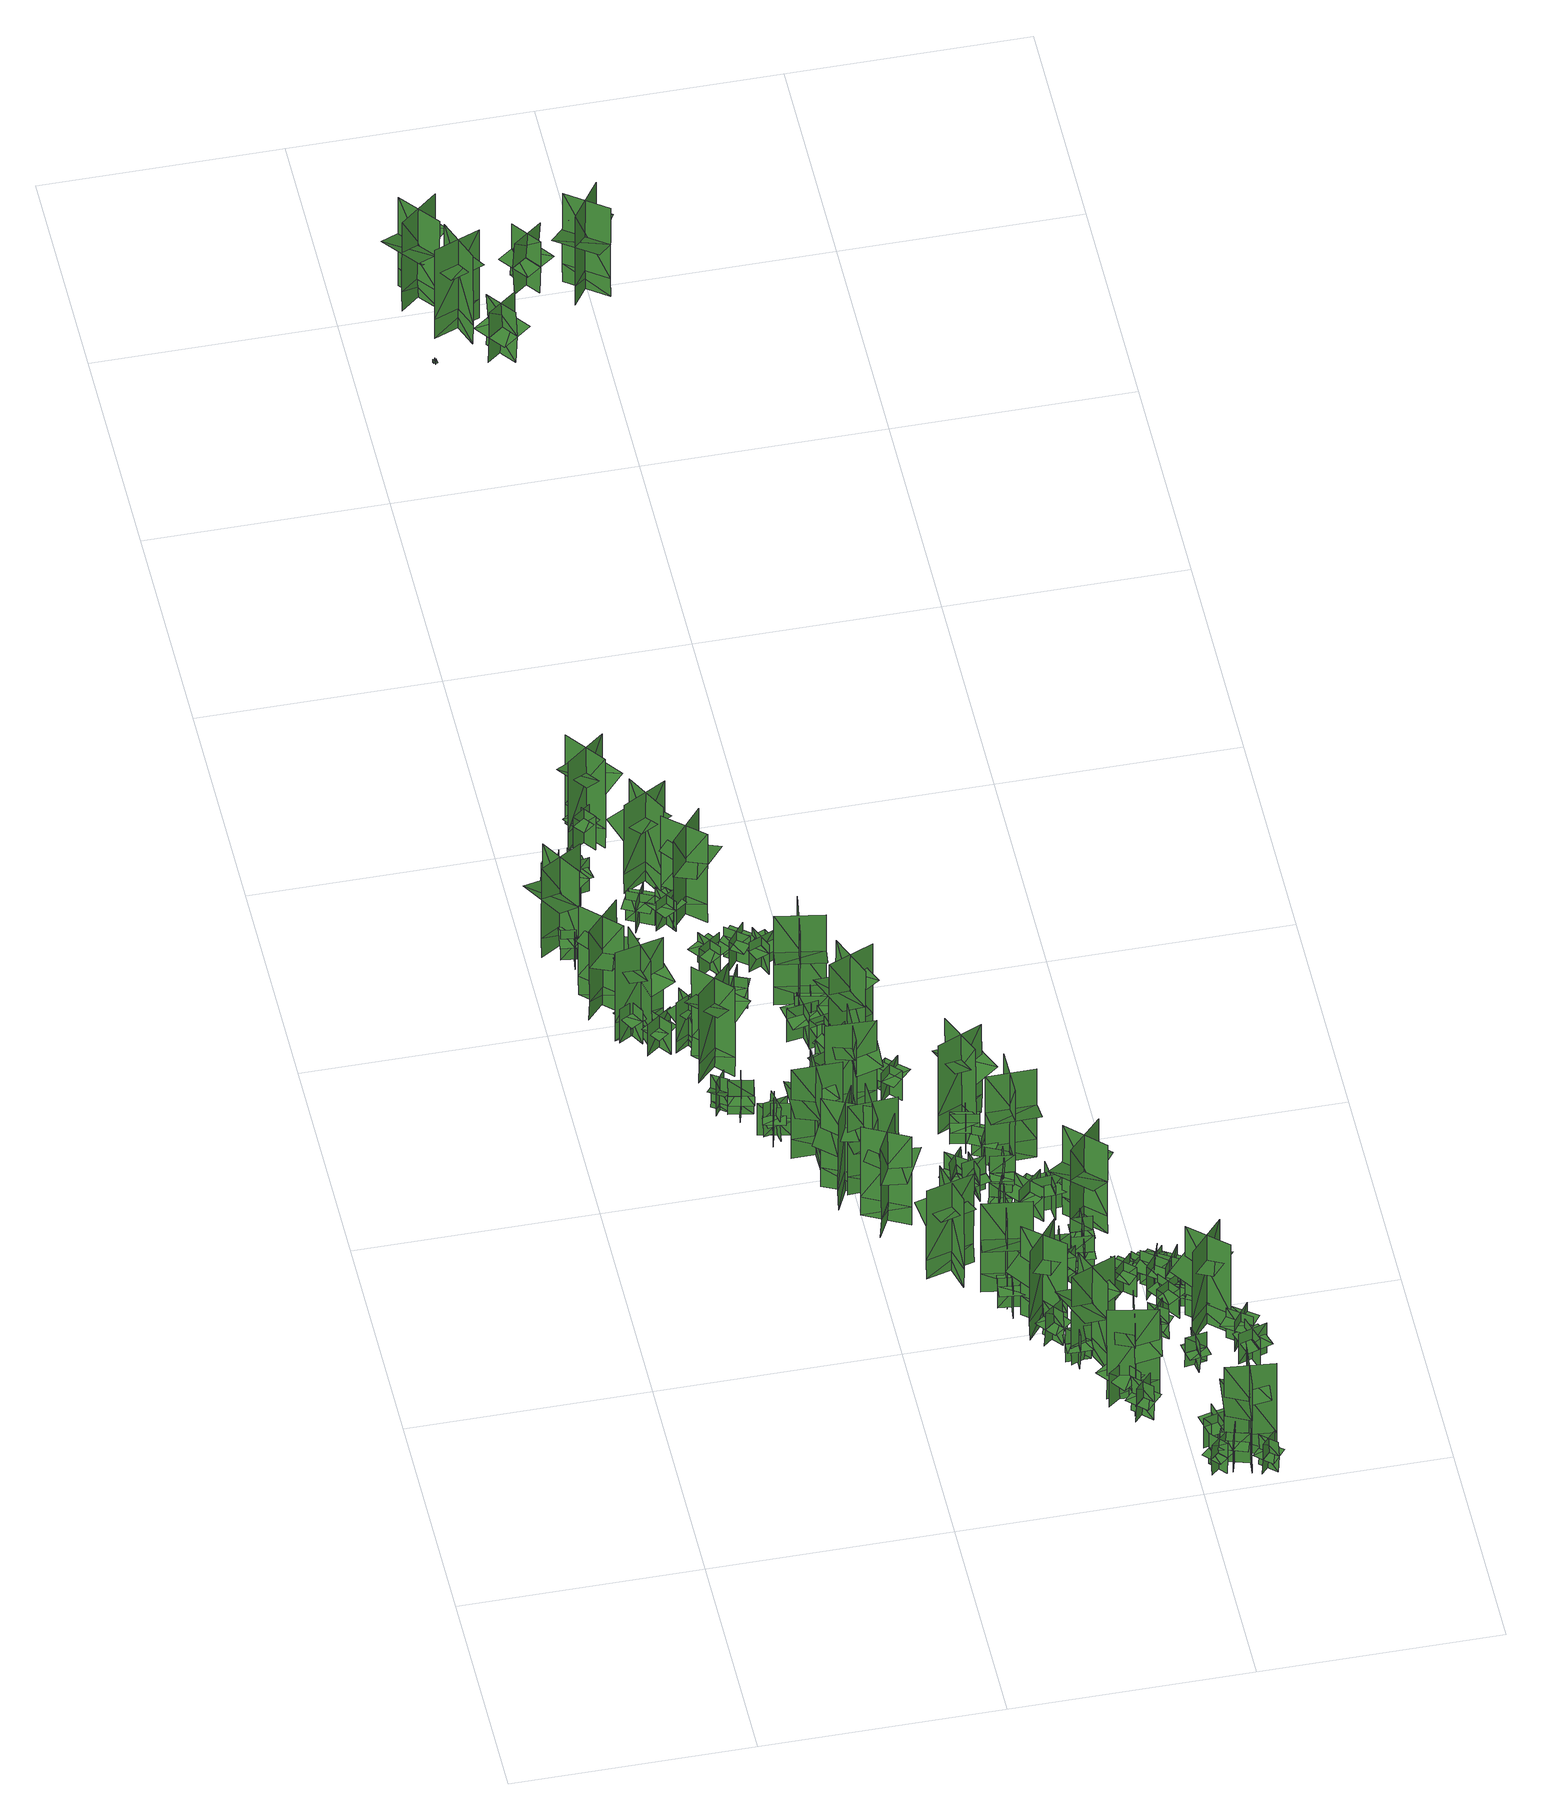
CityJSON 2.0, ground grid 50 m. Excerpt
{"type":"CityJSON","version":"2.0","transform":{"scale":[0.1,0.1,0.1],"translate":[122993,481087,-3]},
"CityObjects":{
"tree1":{"type":"SolitaryVegetationObject","geometry":[{"type":"MultiSurface","lod":"1","boundaries":[[[0,1,2]],[[0,2,3]],[[4,5,6]],[[4,6,7]],[[8,9,5]],[[8,5,4]],[[10,11,1]],[[10,1,0]],[[12,13,14]],[[12,14,15]],[[16,17,18]],[[16,18,19]]]}]},
"tree2":{"type":"SolitaryVegetationObject","geometry":[{"type":"MultiSurface","lod":"1","boundaries":[[[20,21,22]],[[20,22,23]],[[24,25,26]],[[24,26,27]],[[28,29,25]],[[28,25,24]],[[30,31,21]],[[30,21,20]],[[32,33,34]],[[32,34,35]],[[36,37,38]],[[36,38,39]]]}]},
"tree3":{"type":"SolitaryVegetationObject","geometry":[{"type":"MultiSurface","lod":"1","boundaries":[[[40,41,42]],[[40,42,43]],[[44,45,46]],[[44,46,47]],[[48,49,50]],[[48,50,51]],[[48,51,52]],[[48,52,53]]]}]},
"tree4":{"type":"SolitaryVegetationObject","geometry":[{"type":"MultiSurface","lod":"1","boundaries":[[[54,55,56]],[[54,56,57]],[[58,59,60]],[[58,60,61]],[[62,63,64]],[[62,64,65]],[[62,65,66]],[[62,66,67]]]}]},
"tree5":{"type":"SolitaryVegetationObject","geometry":[{"type":"MultiSurface","lod":"1","boundaries":[[[68,69,70]],[[68,70,71]],[[72,73,74]],[[72,74,75]],[[76,77,73]],[[76,73,72]],[[78,79,69]],[[78,69,68]],[[80,81,82]],[[80,82,83]],[[84,85,86]],[[84,86,87]]]}]},
"tree6":{"type":"SolitaryVegetationObject","geometry":[{"type":"MultiSurface","lod":"1","boundaries":[[[88,89,90]],[[88,90,91]],[[92,93,94]],[[92,94,95]],[[96,97,98]],[[96,98,99]],[[96,99,100]],[[96,100,101]]]}]},
"tree7":{"type":"SolitaryVegetationObject","geometry":[{"type":"MultiSurface","lod":"1","boundaries":[[[102,103,104]],[[102,104,105]],[[106,107,108]],[[106,108,109]],[[110,111,107]],[[110,107,106]],[[112,113,103]],[[112,103,102]],[[114,115,116]],[[114,116,117]],[[118,119,120]],[[118,120,121]]]}]},
"tree8":{"type":"SolitaryVegetationObject","geometry":[{"type":"MultiSurface","lod":"1","boundaries":[[[122,123,124]],[[122,124,125]],[[126,127,128]],[[126,128,129]],[[130,131,132]],[[130,132,133]],[[130,134,135]],[[130,135,131]]]}]},
"tree9":{"type":"SolitaryVegetationObject","geometry":[{"type":"MultiSurface","lod":"1","boundaries":[[[136,137,138]],[[136,138,139]],[[140,141,142]],[[140,142,143]],[[144,145,141]],[[144,141,140]],[[146,147,137]],[[146,137,136]],[[148,149,150]],[[148,150,151]],[[152,153,154]],[[152,154,155]]]}]},
"tree10":{"type":"SolitaryVegetationObject","geometry":[{"type":"MultiSurface","lod":"1","boundaries":[[[156,157,158]],[[156,158,159]],[[160,161,162]],[[160,162,163]],[[164,165,166]],[[164,166,167]],[[164,168,169]],[[164,169,165]]]}]},
"tree11":{"type":"SolitaryVegetationObject","geometry":[{"type":"MultiSurface","lod":"1","boundaries":[[[170,171,172]],[[170,172,173]],[[174,175,176]],[[174,176,177]],[[178,179,175]],[[178,175,174]],[[180,181,171]],[[180,171,170]],[[170,171,182]],[[170,182,183]],[[170,184,185]],[[170,185,171]]]}]},
"tree12":{"type":"SolitaryVegetationObject","geometry":[{"type":"MultiSurface","lod":"1","boundaries":[[[186,187,188]],[[186,188,189]],[[190,191,192]],[[190,192,193]],[[194,195,191]],[[194,191,190]],[[196,197,187]],[[196,187,186]],[[198,199,200]],[[198,200,201]],[[202,203,204]],[[202,204,205]]]}]},
"tree13":{"type":"SolitaryVegetationObject","geometry":[{"type":"MultiSurface","lod":"1","boundaries":[[[206,207,208]],[[206,208,209]],[[210,211,212]],[[210,212,213]],[[214,215,216]],[[214,216,217]],[[214,217,218]],[[214,218,219]]]}]},
"tree14":{"type":"SolitaryVegetationObject","geometry":[{"type":"MultiSurface","lod":"1","boundaries":[[[220,221,222]],[[220,222,223]],[[224,225,226]],[[224,226,227]],[[228,229,225]],[[228,225,224]],[[230,231,221]],[[230,221,220]],[[220,221,232]],[[220,232,233]],[[220,234,235]],[[220,235,221]]]}]},
"tree15":{"type":"SolitaryVegetationObject","geometry":[{"type":"MultiSurface","lod":"1","boundaries":[[[236,237,238]],[[236,238,239]],[[240,241,242]],[[240,242,243]],[[244,245,241]],[[244,241,240]],[[246,247,237]],[[246,237,236]],[[248,249,250]],[[248,250,251]],[[252,253,254]],[[252,254,255]]]}]},
"tree16":{"type":"SolitaryVegetationObject","geometry":[{"type":"MultiSurface","lod":"1","boundaries":[[[256,257,258]],[[256,258,259]],[[260,261,262]],[[260,262,263]],[[264,265,261]],[[264,261,260]],[[266,267,257]],[[266,257,256]],[[268,269,270]],[[268,270,271]],[[272,273,274]],[[272,274,275]]]}]},
"tree17":{"type":"SolitaryVegetationObject","geometry":[{"type":"MultiSurface","lod":"1","boundaries":[[[276,277,278]],[[276,278,279]],[[280,281,282]],[[280,282,283]],[[284,285,286]],[[284,286,287]],[[284,287,288]],[[284,288,289]]]}]},
"tree18":{"type":"SolitaryVegetationObject","geometry":[{"type":"MultiSurface","lod":"1","boundaries":[[[290,291,292]],[[290,292,293]],[[294,295,296]],[[294,296,297]],[[298,299,300]],[[298,300,301]],[[298,302,303]],[[298,303,299]]]}]},
"tree19":{"type":"SolitaryVegetationObject","geometry":[{"type":"MultiSurface","lod":"1","boundaries":[[[304,305,306]],[[304,306,307]],[[308,309,310]],[[308,310,311]],[[312,313,309]],[[312,309,308]],[[314,315,305]],[[314,305,304]],[[316,317,318]],[[316,318,319]],[[320,321,322]],[[320,322,323]]]}]},
"tree20":{"type":"SolitaryVegetationObject","geometry":[{"type":"MultiSurface","lod":"1","boundaries":[[[324,325,326]],[[324,326,327]],[[328,329,330]],[[328,330,331]],[[332,333,334]],[[332,334,335]],[[332,335,336]],[[332,336,337]]]}]},
"tree21":{"type":"SolitaryVegetationObject","geometry":[{"type":"MultiSurface","lod":"1","boundaries":[[[338,339,340]],[[338,340,341]],[[342,343,344]],[[342,344,345]],[[346,347,343]],[[346,343,342]],[[348,349,339]],[[348,339,338]],[[350,351,352]],[[350,352,353]],[[354,355,356]],[[354,356,357]]]}]},
"tree22":{"type":"SolitaryVegetationObject","geometry":[{"type":"MultiSurface","lod":"1","boundaries":[[[358,359,360]],[[358,360,361]],[[362,363,364]],[[362,364,365]],[[366,367,363]],[[366,363,362]],[[368,369,359]],[[368,359,358]],[[370,371,372]],[[370,372,373]],[[374,375,376]],[[374,376,377]]]}]},
"tree23":{"type":"SolitaryVegetationObject","geometry":[{"type":"MultiSurface","lod":"1","boundaries":[[[378,379,380]],[[378,380,381]],[[382,383,384]],[[382,384,385]],[[386,387,388]],[[386,388,389]],[[386,389,390]],[[386,390,391]]]}]},
"tree24":{"type":"SolitaryVegetationObject","geometry":[{"type":"MultiSurface","lod":"1","boundaries":[[[392,393,394]],[[392,394,395]],[[396,397,398]],[[396,398,399]],[[400,401,397]],[[400,397,396]],[[402,403,393]],[[402,393,392]],[[404,405,406]],[[404,406,407]],[[408,409,410]],[[408,410,411]]]}]},
"tree25":{"type":"SolitaryVegetationObject","geometry":[{"type":"MultiSurface","lod":"1","boundaries":[[[412,413,414]],[[412,414,415]],[[416,417,418]],[[416,418,419]],[[420,421,422]],[[420,422,423]],[[420,423,424]],[[420,424,425]]]}]},
"tree26":{"type":"SolitaryVegetationObject","geometry":[{"type":"MultiSurface","lod":"1","boundaries":[[[426,427,428]],[[426,428,429]],[[430,431,432]],[[430,432,433]],[[434,435,431]],[[434,431,430]],[[436,437,427]],[[436,427,426]],[[438,439,440]],[[438,440,441]],[[442,443,444]],[[442,444,445]]]}]},
"tree27":{"type":"SolitaryVegetationObject","geometry":[{"type":"MultiSurface","lod":"1","boundaries":[[[446,447,448]],[[446,448,449]],[[450,451,452]],[[450,452,453]],[[454,455,456]],[[454,456,457]],[[454,457,458]],[[454,458,459]]]}]},
"tree28":{"type":"SolitaryVegetationObject","geometry":[{"type":"MultiSurface","lod":"1","boundaries":[[[460,461,462]],[[460,462,463]],[[464,465,466]],[[464,466,467]],[[468,469,465]],[[468,465,464]],[[470,471,461]],[[470,461,460]],[[472,473,474]],[[472,474,475]],[[476,477,478]],[[476,478,479]]]}]},
"tree29":{"type":"SolitaryVegetationObject","geometry":[{"type":"MultiSurface","lod":"1","boundaries":[[[480,481,482]],[[480,482,483]],[[484,485,486]],[[484,486,487]],[[488,489,490]],[[488,490,491]],[[488,491,492]],[[488,492,493]]]}]},
"tree30":{"type":"SolitaryVegetationObject","geometry":[{"type":"MultiSurface","lod":"1","boundaries":[[[494,495,496]],[[494,496,497]],[[498,499,500]],[[498,500,501]],[[502,503,504]],[[502,504,505]],[[502,505,506]],[[502,506,507]]]}]},
"tree31":{"type":"SolitaryVegetationObject","geometry":[{"type":"MultiSurface","lod":"1","boundaries":[[[508,509,510]],[[508,510,511]],[[512,513,514]],[[512,514,515]],[[516,517,518]],[[516,518,519]],[[516,519,520]],[[516,520,521]]]}]},
"tree32":{"type":"SolitaryVegetationObject","geometry":[{"type":"MultiSurface","lod":"1","boundaries":[[[522,523,524]],[[522,524,525]],[[526,527,528]],[[526,528,529]],[[530,531,527]],[[530,527,526]],[[532,533,523]],[[532,523,522]],[[534,535,536]],[[534,536,537]],[[538,539,540]],[[538,540,541]]]}]},
"tree33":{"type":"SolitaryVegetationObject","geometry":[{"type":"MultiSurface","lod":"1","boundaries":[[[542,543,544]],[[542,544,545]],[[546,547,548]],[[546,548,549]],[[550,551,552]],[[550,552,553]],[[550,553,554]],[[550,554,555]]]}]},
"tree34":{"type":"SolitaryVegetationObject","geometry":[{"type":"MultiSurface","lod":"1","boundaries":[[[556,557,558]],[[556,558,559]],[[560,561,562]],[[560,562,563]],[[564,565,566]],[[564,566,567]],[[564,567,568]],[[564,568,569]]]}]},
"tree35":{"type":"SolitaryVegetationObject","geometry":[{"type":"MultiSurface","lod":"1","boundaries":[[[570,571,572]],[[570,572,573]],[[574,575,576]],[[574,576,577]],[[578,579,575]],[[578,575,574]],[[580,581,571]],[[580,571,570]],[[582,583,584]],[[582,584,585]],[[586,587,588]],[[586,588,589]]]}]},
"tree36":{"type":"SolitaryVegetationObject","geometry":[{"type":"MultiSurface","lod":"1","boundaries":[[[590,591,592]],[[590,592,593]],[[594,595,596]],[[594,596,597]],[[598,599,600]],[[598,600,601]],[[598,601,602]],[[598,602,603]]]}]},
"tree37":{"type":"SolitaryVegetationObject","geometry":[{"type":"MultiSurface","lod":"1","boundaries":[[[604,605,606]],[[604,606,607]],[[608,609,610]],[[608,610,611]],[[612,613,614]],[[612,614,615]],[[612,615,616]],[[612,616,617]]]}]},
"tree38":{"type":"SolitaryVegetationObject","geometry":[{"type":"MultiSurface","lod":"1","boundaries":[[[618,619,620]],[[618,620,621]],[[622,623,624]],[[622,624,625]],[[626,627,628]],[[626,628,629]],[[626,629,630]],[[626,630,631]]]}]},
"tree39":{"type":"SolitaryVegetationObject","geometry":[{"type":"MultiSurface","lod":"1","boundaries":[[[632,633,634]],[[632,634,635]],[[636,637,638]],[[636,638,639]],[[640,641,642]],[[640,642,643]],[[640,643,644]],[[640,644,645]]]}]},
"tree40":{"type":"SolitaryVegetationObject","geometry":[{"type":"MultiSurface","lod":"1","boundaries":[[[646,647,648]],[[646,648,649]],[[650,651,652]],[[650,652,653]],[[654,655,651]],[[654,651,650]],[[656,657,647]],[[656,647,646]],[[658,659,660]],[[658,660,661]],[[662,663,664]],[[662,664,665]]]}]},
"tree41":{"type":"SolitaryVegetationObject","geometry":[{"type":"MultiSurface","lod":"1","boundaries":[[[666,667,668]],[[666,668,669]],[[670,671,672]],[[670,672,673]],[[674,675,671]],[[674,671,670]],[[676,677,667]],[[676,667,666]],[[666,667,678]],[[666,678,679]],[[666,680,681]],[[666,681,667]]]}]},
"tree42":{"type":"SolitaryVegetationObject","geometry":[{"type":"MultiSurface","lod":"1","boundaries":[[[682,683,684]],[[682,684,685]],[[686,687,688]],[[686,688,689]],[[690,691,687]],[[690,687,686]],[[692,693,683]],[[692,683,682]],[[694,695,696]],[[694,696,697]],[[698,699,700]],[[698,700,701]]]}]},
"tree43":{"type":"SolitaryVegetationObject","geometry":[{"type":"MultiSurface","lod":"1","boundaries":[[[702,703,704]],[[702,704,705]],[[706,707,708]],[[706,708,709]],[[710,711,707]],[[710,707,706]],[[712,713,703]],[[712,703,702]],[[702,703,714]],[[702,714,715]],[[702,716,717]],[[702,717,703]]]}]},
"tree44":{"type":"SolitaryVegetationObject","geometry":[{"type":"MultiSurface","lod":"1","boundaries":[[[718,719,720]],[[718,720,721]],[[722,723,724]],[[722,724,725]],[[726,727,723]],[[726,723,722]],[[728,729,719]],[[728,719,718]],[[718,719,730]],[[718,730,731]],[[718,732,733]],[[718,733,719]]]}]},
"tree45":{"type":"SolitaryVegetationObject","geometry":[{"type":"MultiSurface","lod":"1","boundaries":[[[734,735,736]],[[734,736,737]],[[738,739,740]],[[738,740,741]],[[742,743,739]],[[742,739,738]],[[744,745,735]],[[744,735,734]],[[746,747,748]],[[746,748,749]],[[750,751,752]],[[750,752,753]]]}]},
"tree46":{"type":"SolitaryVegetationObject","geometry":[{"type":"MultiSurface","lod":"1","boundaries":[[[754,755,756]],[[754,756,757]],[[758,759,760]],[[758,760,761]],[[762,763,759]],[[762,759,758]],[[764,765,755]],[[764,755,754]],[[766,767,768]],[[766,768,769]],[[770,771,772]],[[770,772,773]]]}]},
"tree47":{"type":"SolitaryVegetationObject","geometry":[{"type":"MultiSurface","lod":"1","boundaries":[[[774,775,776]],[[774,776,777]],[[778,779,780]],[[778,780,781]],[[782,783,784]],[[782,784,785]],[[782,785,786]],[[782,786,787]]]}]},
"tree48":{"type":"SolitaryVegetationObject","geometry":[{"type":"MultiSurface","lod":"1","boundaries":[[[788,789,790]],[[788,790,791]],[[792,793,794]],[[792,794,795]],[[796,797,798]],[[796,798,799]],[[796,799,800]],[[796,800,801]]]}]},
"tree49":{"type":"SolitaryVegetationObject","geometry":[{"type":"MultiSurface","lod":"1","boundaries":[[[802,803,804]],[[802,804,805]],[[806,807,808]],[[806,808,809]],[[810,811,807]],[[810,807,806]],[[812,813,803]],[[812,803,802]],[[802,803,814]],[[802,814,815]],[[802,816,817]],[[802,817,803]]]}]},
"tree50":{"type":"SolitaryVegetationObject","geometry":[{"type":"MultiSurface","lod":"1","boundaries":[[[818,819,820]],[[818,820,821]],[[822,823,824]],[[822,824,825]],[[826,827,823]],[[826,823,822]],[[828,829,819]],[[828,819,818]],[[818,819,830]],[[818,830,831]],[[818,832,833]],[[818,833,819]]]}]},
"tree51":{"type":"SolitaryVegetationObject","geometry":[{"type":"MultiSurface","lod":"1","boundaries":[[[834,835,836]],[[834,836,837]],[[838,839,840]],[[838,840,841]],[[842,843,839]],[[842,839,838]],[[844,845,835]],[[844,835,834]],[[846,847,848]],[[846,848,849]],[[850,851,852]],[[850,852,853]]]}]},
"tree52":{"type":"SolitaryVegetationObject","geometry":[{"type":"MultiSurface","lod":"1","boundaries":[[[854,855,856]],[[854,856,857]],[[858,859,860]],[[858,860,861]],[[862,863,859]],[[862,859,858]],[[864,865,855]],[[864,855,854]],[[854,855,866]],[[854,866,867]],[[854,868,869]],[[854,869,855]]]}]},
"tree53":{"type":"SolitaryVegetationObject","geometry":[{"type":"MultiSurface","lod":"1","boundaries":[[[870,871,872]],[[870,872,873]],[[874,875,876]],[[874,876,877]],[[878,879,875]],[[878,875,874]],[[880,881,871]],[[880,871,870]],[[870,871,882]],[[870,882,883]],[[870,884,885]],[[870,885,871]]]}]},
"tree54":{"type":"SolitaryVegetationObject","geometry":[{"type":"MultiSurface","lod":"1","boundaries":[[[886,887,888]],[[886,888,889]],[[890,891,892]],[[890,892,893]],[[894,895,896]],[[894,896,897]],[[894,897,898]],[[894,898,899]]]}]},
"tree55":{"type":"SolitaryVegetationObject","geometry":[{"type":"MultiSurface","lod":"1","boundaries":[[[900,901,902]],[[900,902,903]],[[904,905,906]],[[904,906,907]],[[908,909,905]],[[908,905,904]],[[910,911,901]],[[910,901,900]],[[900,901,912]],[[900,912,913]],[[900,914,915]],[[900,915,901]]]}]},
"tree56":{"type":"SolitaryVegetationObject","geometry":[{"type":"MultiSurface","lod":"1","boundaries":[[[916,917,918]],[[916,918,919]],[[920,921,922]],[[920,922,923]],[[924,925,921]],[[924,921,920]],[[926,927,917]],[[926,917,916]],[[916,917,928]],[[916,928,929]],[[916,930,931]],[[916,931,917]]]}]},
"tree57":{"type":"SolitaryVegetationObject","geometry":[{"type":"MultiSurface","lod":"1","boundaries":[[[932,933,934]],[[932,934,935]],[[936,937,938]],[[936,938,939]],[[940,941,937]],[[940,937,936]],[[942,943,933]],[[942,933,932]],[[932,933,944]],[[932,944,945]],[[932,946,947]],[[932,947,933]]]}]},
"tree58":{"type":"SolitaryVegetationObject","geometry":[{"type":"MultiSurface","lod":"1","boundaries":[[[948,949,950]],[[948,950,951]],[[952,953,954]],[[952,954,955]],[[956,957,958]],[[956,958,959]],[[956,959,960]],[[956,960,961]]]}]},
"tree59":{"type":"SolitaryVegetationObject","geometry":[{"type":"MultiSurface","lod":"1","boundaries":[[[962,963,964]],[[962,964,965]],[[966,967,968]],[[966,968,969]],[[970,971,972]],[[970,972,973]],[[970,971,974]],[[970,974,975]]]}]},
"tree60":{"type":"SolitaryVegetationObject","geometry":[{"type":"MultiSurface","lod":"1","boundaries":[[[976,977,978]],[[976,978,979]],[[980,981,982]],[[980,982,983]],[[984,985,981]],[[984,981,980]],[[986,987,977]],[[986,977,976]],[[988,989,990]],[[988,990,991]],[[992,993,994]],[[992,994,995]]]}]},
"tree61":{"type":"SolitaryVegetationObject","geometry":[{"type":"MultiSurface","lod":"1","boundaries":[[[996,997,998]],[[996,998,999]],[[1000,1001,1002]],[[1000,1002,1003]],[[1004,1005,1001]],[[1004,1001,1000]],[[1006,1007,997]],[[1006,997,996]],[[996,997,1008]],[[996,1008,1009]],[[996,1010,1011]],[[996,1011,997]]]}]},
"tree62":{"type":"SolitaryVegetationObject","geometry":[{"type":"MultiSurface","lod":"1","boundaries":[[[1012,1013,1014]],[[1012,1014,1015]],[[1016,1017,1018]],[[1016,1018,1019]],[[1020,1021,1022]],[[1020,1022,1023]],[[1020,1023,1024]],[[1020,1024,1025]]]}]},
"tree63":{"type":"SolitaryVegetationObject","geometry":[{"type":"MultiSurface","lod":"1","boundaries":[[[1026,1027,1028]],[[1026,1028,1029]],[[1030,1031,1032]],[[1030,1032,1033]],[[1034,1035,1036]],[[1034,1036,1037]],[[1034,1037,1038]],[[1034,1038,1039]]]}]},
"tree64":{"type":"SolitaryVegetationObject","geometry":[{"type":"MultiSurface","lod":"1","boundaries":[[[1040,1041,1042]],[[1040,1042,1043]],[[1044,1045,1046]],[[1044,1046,1047]],[[1048,1049,1045]],[[1048,1045,1044]],[[1050,1051,1041]],[[1050,1041,1040]],[[1052,1053,1054]],[[1052,1054,1055]],[[1056,1057,1058]],[[1056,1058,1059]]]}]},
"tree65":{"type":"SolitaryVegetationObject","geometry":[{"type":"MultiSurface","lod":"1","boundaries":[[[1060,1061,1062]],[[1060,1062,1063]],[[1064,1065,1066]],[[1064,1066,1067]],[[1068,1069,1070]],[[1068,1070,1071]],[[1068,1072,1073]],[[1068,1073,1069]]]}]},
"tree66":{"type":"SolitaryVegetationObject","geometry":[{"type":"MultiSurface","lod":"1","boundaries":[[[1074,1075,1076]],[[1074,1076,1077]],[[1078,1079,1080]],[[1078,1080,1081]],[[1082,1083,1079]],[[1082,1079,1078]],[[1084,1085,1075]],[[1084,1075,1074]],[[1074,1075,1086]],[[1074,1086,1087]],[[1074,1088,1089]],[[1074,1089,1075]]]}]},
"tree67":{"type":"SolitaryVegetationObject","geometry":[{"type":"MultiSurface","lod":"1","boundaries":[[[1090,1091,1092]],[[1090,1092,1093]],[[1094,1095,1096]],[[1094,1096,1097]],[[1098,1099,1095]],[[1098,1095,1094]],[[1100,1101,1091]],[[1100,1091,1090]],[[1102,1103,1104]],[[1102,1104,1105]],[[1106,1107,1108]],[[1106,1108,1109]]]}]},
"tree68":{"type":"SolitaryVegetationObject","geometry":[{"type":"MultiSurface","lod":"1","boundaries":[[[1110,1111,1112]],[[1110,1112,1113]],[[1114,1115,1116]],[[1114,1116,1117]],[[1118,1119,1120]],[[1118,1120,1121]],[[1118,1121,1122]],[[1118,1122,1123]]]}]},
"tree69":{"type":"SolitaryVegetationObject","geometry":[{"type":"MultiSurface","lod":"1","boundaries":[[[1124,1125,1126]],[[1124,1126,1127]],[[1128,1129,1130]],[[1128,1130,1131]],[[1132,1133,1129]],[[1132,1129,1128]],[[1134,1135,1125]],[[1134,1125,1124]],[[1124,1125,1136]],[[1124,1136,1137]],[[1124,1138,1139]],[[1124,1139,1125]]]}]},
"tree70":{"type":"SolitaryVegetationObject","geometry":[{"type":"MultiSurface","lod":"1","boundaries":[[[1140,1141,1142]],[[1140,1142,1143]],[[1144,1145,1146]],[[1144,1146,1147]],[[1148,1149,1145]],[[1148,1145,1144]],[[1150,1151,1141]],[[1150,1141,1140]],[[1152,1153,1154]],[[1152,1154,1155]],[[1156,1157,1158]],[[1156,1158,1159]]]}]},
"tree71":{"type":"SolitaryVegetationObject","geometry":[{"type":"MultiSurface","lod":"1","boundaries":[[[1160,1161,1162]],[[1160,1162,1163]],[[1164,1165,1166]],[[1164,1166,1167]],[[1168,1169,1165]],[[1168,1165,1164]],[[1170,1171,1161]],[[1170,1161,1160]],[[1160,1161,1172]],[[1160,1172,1173]],[[1160,1174,1175]],[[1160,1175,1161]]]}]},
"tree72":{"type":"SolitaryVegetationObject","geometry":[{"type":"MultiSurface","lod":"1","boundaries":[[[1176,1177,1178]],[[1176,1178,1179]],[[1180,1181,1182]],[[1180,1182,1183]],[[1184,1185,1181]],[[1184,1181,1180]],[[1186,1187,1177]],[[1186,1177,1176]],[[1176,1177,1188]],[[1176,1188,1189]],[[1176,1190,1191]],[[1176,1191,1177]]]}]},
"tree73":{"type":"SolitaryVegetationObject","geometry":[{"type":"MultiSurface","lod":"1","boundaries":[[[1192,1193,1194]],[[1192,1194,1195]],[[1196,1197,1198]],[[1196,1198,1199]],[[1200,1201,1202]],[[1200,1202,1203]],[[1200,1203,1204]],[[1200,1204,1205]]]}]},
"tree74":{"type":"SolitaryVegetationObject","geometry":[{"type":"MultiSurface","lod":"1","boundaries":[[[1206,1207,1208]],[[1206,1208,1209]],[[1210,1211,1212]],[[1210,1212,1213]],[[1214,1215,1216]],[[1214,1216,1217]],[[1214,1217,1218]],[[1214,1218,1219]]]}]},
"tree75":{"type":"SolitaryVegetationObject","geometry":[{"type":"MultiSurface","lod":"1","boundaries":[[[1220,1221,1222]],[[1220,1222,1223]],[[1224,1225,1226]],[[1224,1226,1227]],[[1228,1229,1230]],[[1228,1230,1231]],[[1228,1231,1232]],[[1228,1232,1233]]]}]},
"tree76":{"type":"SolitaryVegetationObject","geometry":[{"type":"MultiSurface","lod":"1","boundaries":[[[1234,1235,1236]],[[1234,1236,1237]],[[1238,1239,1240]],[[1238,1240,1241]],[[1242,1243,1244]],[[1242,1244,1245]],[[1242,1245,1246]],[[1242,1246,1247]]]}]},
"tree77":{"type":"SolitaryVegetationObject","geometry":[{"type":"MultiSurface","lod":"1","boundaries":[[[1248,1249,1250]],[[1248,1250,1251]],[[1252,1253,1254]],[[1252,1254,1255]],[[1256,1257,1253]],[[1256,1253,1252]],[[1258,1259,1249]],[[1258,1249,1248]],[[1248,1249,1260]],[[1248,1260,1261]],[[1248,1262,1263]],[[1248,1263,1249]]]}]},
"tree78":{"type":"SolitaryVegetationObject","geometry":[{"type":"MultiSurface","lod":"1","boundaries":[[[1264,1265,1266]],[[1264,1266,1267]],[[1268,1269,1270]],[[1268,1270,1271]],[[1272,1273,1274]],[[1272,1274,1275]],[[1272,1275,1276]],[[1272,1276,1277]]]}]},
"tree79":{"type":"SolitaryVegetationObject","geometry":[{"type":"MultiSurface","lod":"1","boundaries":[[[1278,1279,1280]],[[1278,1280,1281]],[[1282,1283,1284]],[[1282,1284,1285]],[[1286,1287,1288]],[[1286,1288,1289]],[[1286,1289,1290]],[[1286,1290,1291]]]}]},
"tree80":{"type":"SolitaryVegetationObject","geometry":[{"type":"MultiSurface","lod":"1","boundaries":[[[1292,1293,1294]],[[1292,1294,1295]],[[1296,1297,1298]],[[1296,1298,1299]],[[1300,1301,1297]],[[1300,1297,1296]],[[1302,1303,1293]],[[1302,1293,1292]],[[1304,1305,1306]],[[1304,1306,1307]],[[1308,1309,1310]],[[1308,1310,1311]]]}]},
"tree81":{"type":"SolitaryVegetationObject","geometry":[{"type":"MultiSurface","lod":"1","boundaries":[[[1312,1313,1314]],[[1312,1314,1315]],[[1316,1317,1318]],[[1316,1318,1319]],[[1320,1321,1317]],[[1320,1317,1316]],[[1322,1323,1313]],[[1322,1313,1312]],[[1324,1325,1326]],[[1324,1326,1327]],[[1328,1329,1330]],[[1328,1330,1331]]]}]},
"tree82":{"type":"SolitaryVegetationObject","geometry":[{"type":"MultiSurface","lod":"1","boundaries":[[[1332,1333,1334]],[[1332,1334,1335]],[[1336,1337,1338]],[[1336,1338,1339]],[[1340,1341,1342]],[[1340,1342,1343]],[[1340,1343,1344]],[[1340,1344,1345]]]}]},
"tree83":{"type":"SolitaryVegetationObject","geometry":[{"type":"MultiSurface","lod":"1","boundaries":[[[1346,1347,1348]],[[1346,1348,1349]],[[1350,1351,1352]],[[1350,1352,1353]],[[1354,1355,1351]],[[1354,1351,1350]],[[1356,1357,1347]],[[1356,1347,1346]],[[1358,1359,1360]],[[1358,1360,1361]],[[1362,1363,1364]],[[1362,1364,1365]]]}]},
"tree84":{"type":"SolitaryVegetationObject","geometry":[{"type":"MultiSurface","lod":"1","boundaries":[[[1366,1367,1368]],[[1366,1368,1369]],[[1370,1371,1372]],[[1370,1372,1373]],[[1374,1375,1376]],[[1374,1376,1377]],[[1374,1377,1378]],[[1374,1378,1379]]]}]},
"tree85":{"type":"SolitaryVegetationObject","geometry":[{"type":"MultiSurface","lod":"1","boundaries":[[[1380,1381,1382]],[[1380,1382,1383]],[[1384,1385,1386]],[[1384,1386,1387]],[[1388,1389,1390]],[[1388,1390,1391]],[[1388,1389,1392]],[[1388,1392,1393]]]}]},
"tree86":{"type":"SolitaryVegetationObject","geometry":[{"type":"MultiSurface","lod":"1","boundaries":[[[1394,1395,1396]],[[1394,1396,1397]],[[1398,1399,1400]],[[1398,1400,1401]],[[1402,1403,1404]],[[1402,1404,1405]],[[1402,1405,1406]],[[1402,1406,1407]]]}]},
"tree87":{"type":"SolitaryVegetationObject","geometry":[{"type":"MultiSurface","lod":"1","boundaries":[[[1408,1409,1410]],[[1408,1410,1411]],[[1412,1413,1414]],[[1412,1414,1415]],[[1416,1417,1413]],[[1416,1413,1412]],[[1418,1419,1409]],[[1418,1409,1408]],[[1408,1409,1420]],[[1408,1420,1421]],[[1408,1422,1423]],[[1408,1423,1409]]]}]},
"tree88":{"type":"SolitaryVegetationObject","geometry":[{"type":"MultiSurface","lod":"1","boundaries":[[[1424,1425,1426]],[[1424,1426,1427]],[[1428,1429,1430]],[[1428,1430,1431]],[[1432,1433,1429]],[[1432,1429,1428]],[[1434,1435,1425]],[[1434,1425,1424]],[[1424,1425,1436]],[[1424,1436,1437]],[[1424,1438,1439]],[[1424,1439,1425]]]}]},
"tree89":{"type":"SolitaryVegetationObject","geometry":[{"type":"MultiSurface","lod":"1","boundaries":[[[1440,1441,1442]],[[1440,1442,1443]],[[1444,1445,1446]],[[1444,1446,1447]],[[1448,1449,1445]],[[1448,1445,1444]],[[1450,1451,1441]],[[1450,1441,1440]],[[1452,1453,1454]],[[1452,1454,1455]],[[1456,1457,1458]],[[1456,1458,1459]]]}]}
},
"vertices":[
[100,1681,65],[46,1770,65],[47,1770,260],[101,1682,260],[119,1757,66],[30,1703,66],[31,1703,260],[119,1756,260],[119,1756,14],[31,1703,14],[101,1682,14],[47,1770,14],[101,1682,160],[47,1770,160],[2,1743,179],[56,1654,179],[54,1758,191],[95,1692,191],[129,1713,202],[88,1779,202],
[159,1596,58],[89,1521,58],[87,1522,253],[158,1597,253],[81,1594,59],[157,1523,59],[157,1524,253],[82,1595,253],[82,1595,7],[157,1524,7],[158,1597,7],[87,1522,7],[159,1597,153],[88,1521,153],[126,1485,172],[197,1561,172],[98,1532,184],[150,1589,184],[121,1616,194],[69,1558,194],
[66,1691,11],[124,1683,11],[124,1683,93],[66,1691,93],[89,1660,11],[97,1718,11],[97,1718,93],[89,1660,93],[89,1660,70],[118,1656,70],[126,1714,70],[97,1718,70],[68,1722,70],[60,1664,70],
[134,1449,5],[195,1483,5],[195,1483,98],[134,1449,98],[177,1437,5],[177,1437,98],[143,1498,98],[143,1498,5],[177,1437,68],[203,1451,68],[176,1500,68],[150,1486,68],[125,1472,68],[152,1423,68],
[168,1520,57],[191,1419,57],[189,1419,252],[166,1520,252],[126,1454,57],[227,1477,57],[227,1478,252],[126,1455,252],[126,1455,6],[227,1478,6],[166,1520,6],[189,1419,6],[167,1520,152],[190,1419,152],[241,1431,171],[219,1532,171],[187,1433,183],[169,1509,183],[131,1500,193],[148,1424,193],
[180,1403,5],[233,1442,5],[233,1442,92],[180,1403,92],[226,1397,5],[187,1449,5],[187,1449,92],[226,1397,92],[222,1403,59],[243,1419,59],[216,1456,59],[194,1440,59],[172,1424,59],[200,1387,59],
[305,1221,20],[273,1242,20],[273,1243,93],[305,1221,93],[299,1249,20],[278,1217,20],[278,1217,93],[300,1249,93],[300,1249,1],[278,1217,1],[305,1221,1],[273,1243,1],[305,1221,56],[273,1243,56],[262,1226,63],[294,1205,63],[277,1240,67],[302,1224,67],[310,1236,71],[285,1252,71],
[134,1852,9],[65,1871,9],[65,1871,103],[134,1852,103],[106,1900,9],[87,1832,9],[87,1832,103],[106,1900,103],[128,1853,79],[65,1871,79],[58,1844,79],[120,1826,79],[135,1880,79],[73,1898,79],
[235,1392,43],[286,1421,43],[286,1420,153],[235,1391,153],[277,1380,44],[249,1431,44],[248,1431,153],[277,1380,153],[277,1380,14],[248,1431,14],[235,1391,14],[286,1420,14],[235,1392,97],[286,1420,97],[272,1446,107],[221,1418,107],[279,1416,114],[241,1395,114],[252,1375,120],[290,1397,120],
[124,1903,7],[136,1833,7],[136,1833,101],[124,1903,101],[92,1857,7],[161,1869,7],[161,1869,101],[92,1857,101],[125,1897,76],[136,1833,76],[163,1838,76],[152,1902,76],[97,1892,76],[108,1828,76],
[330,1232,55],[321,1182,55],[347,1177,55],[356,1227,55],[351,1204,55],[301,1213,55],[300,1210,102],[350,1201,102],[350,1201,8],[300,1210,8],[328,1233,8],[319,1183,8],[321,1182,102],[330,1232,102],[305,1237,55],[295,1187,55],
[264,1380,65],[335,1305,65],[334,1304,260],[262,1379,260],[262,1302,65],[336,1373,65],[336,1374,260],[261,1302,260],[261,1302,13],[336,1374,13],[262,1379,13],[334,1304,13],[263,1379,160],[334,1305,160],[373,1341,179],[301,1416,179],[325,1315,190],[270,1370,190],[242,1343,201],[296,1287,201],
[369,1105,7],[384,1169,7],[384,1169,95],[369,1105,95],[409,1130,7],[345,1144,7],[345,1144,95],[409,1130,95],[401,1132,62],[407,1158,62],[362,1168,62],[356,1142,62],[350,1115,62],[395,1105,62],
[355,1135,55],[405,1145,55],[400,1171,55],[350,1161,55],[374,1165,55],[384,1115,55],[387,1115,102],[377,1165,102],[377,1165,9],[387,1115,9],[356,1133,9],[406,1143,9],[405,1145,102],[355,1135,102],[360,1110,55],[410,1120,55],
[457,909,60],[502,1002,60],[503,1001,254],[459,908,254],[531,934,60],[438,979,60],[437,978,254],[531,934,254],[531,934,8],[437,978,8],[459,908,8],[503,1001,8],[458,908,155],[503,1002,155],[455,1025,174],[410,931,174],[497,989,185],[464,919,185],[499,902,196],[532,972,196],
[444,1010,63],[443,1113,63],[445,1113,257],[446,1010,257],[500,1065,63],[396,1064,63],[396,1063,257],[500,1064,257],[500,1064,11],[396,1063,11],[446,1010,11],[445,1113,11],[445,1010,158],[444,1113,158],[392,1113,177],[393,1009,177],[445,1099,188],[446,1021,188],[485,1022,199],[484,1100,199],
[214,1774,9],[267,1748,9],[267,1748,91],[214,1774,91],[226,1736,9],[252,1790,9],[252,1790,91],[226,1736,91],[226,1736,68],[253,1724,68],[279,1777,68],[252,1790,68],[225,1802,68],[200,1749,68],
[209,2023,10],[152,1981,10],[152,1981,104],[209,2023,104],[153,2031,10],[196,1974,10],[196,1974,104],[153,2031,104],[204,2020,79],[152,1981,79],[169,1958,79],[221,1998,79],[187,2042,79],[136,2003,79],
[153,2059,63],[216,1976,63],[215,1975,258],[152,2058,258],[142,1981,63],[225,2044,63],[224,2045,258],[142,1982,258],[142,1982,11],[224,2045,11],[152,2058,11],[215,1975,11],[153,2058,158],[215,1976,158],[257,2008,177],[195,2090,177],[207,1987,188],[159,2049,188],[128,2025,199],[176,1963,199],
[266,1730,11],[315,1762,11],[315,1762,93],[266,1730,93],[304,1721,11],[272,1771,11],[272,1771,93],[304,1721,93],[304,1721,70],[329,1738,70],[297,1787,70],[272,1771,70],[247,1755,70],[279,1705,70],
[573,907,59],[525,815,59],[523,816,254],[571,908,254],[498,884,60],[590,836,60],[590,837,254],[498,885,254],[498,885,8],[590,837,8],[571,908,8],[523,816,8],[572,907,154],[524,816,154],[571,791,173],[619,883,173],[530,828,185],[566,897,185],[531,915,196],[496,846,196],
[586,943,64],[483,939,64],[483,940,259],[586,945,259],[529,996,65],[534,893,65],[534,893,259],[530,996,259],[530,996,13],[534,893,13],[586,945,13],[483,940,13],[586,944,159],[483,940,159],[485,887,178],[589,892,178],[497,940,190],[575,944,190],[573,984,201],[495,980,201],
[360,1470,12],[385,1526,12],[385,1526,95],[360,1470,95],[397,1484,12],[397,1484,95],[340,1509,95],[340,1509,12],[397,1484,69],[408,1508,69],[362,1528,69],[352,1504,69],[341,1481,69],[387,1461,69],
[225,1845,64],[316,1894,64],[317,1893,258],[226,1844,258],[300,1822,64],[251,1913,64],[250,1913,258],[299,1822,258],[299,1822,12],[250,1913,12],[226,1844,12],[317,1893,12],[225,1844,159],[317,1893,159],[291,1940,177],[200,1891,177],[304,1886,189],[236,1849,189],[255,1815,200],[323,1852,200],
[363,1582,12],[328,1630,12],[328,1630,94],[363,1582,94],[369,1621,12],[322,1586,12],[322,1586,94],[369,1621,94],[369,1621,71],[352,1645,71],[304,1610,71],[322,1586,71],[339,1563,71],[387,1597,71],
[588,688,58],[688,715,58],[689,713,253],[589,687,253],[656,649,59],[629,749,59],[628,749,253],[655,649,253],[655,649,7],[628,749,7],[589,687,7],[689,713,7],[588,687,153],[688,714,153],[675,765,172],[575,738,172],[675,710,184],[600,690,184],[610,652,195],[685,672,195],
[470,1223,9],[508,1156,9],[508,1156,92],[470,1223,92],[456,1170,9],[522,1208,9],[522,1208,92],[456,1170,92],[459,1172,69],[475,1143,69],[536,1177,69],[520,1206,69],[503,1235,69],[442,1201,69],
[368,1804,64],[300,1726,64],[299,1727,258],[367,1805,258],[290,1799,64],[368,1731,64],[369,1732,258],[290,1800,258],[290,1800,12],[369,1732,12],[367,1805,12],[299,1727,12],[367,1805,159],[299,1727,159],[339,1692,178],[407,1770,178],[308,1738,189],[359,1797,189],[329,1822,200],[279,1763,200],
[676,756,12],[623,731,12],[623,731,94],[676,756,94],[639,770,12],[664,716,12],[664,716,94],[639,770,94],[639,770,71],[612,757,71],[638,704,71],[664,716,71],[691,729,71],[665,782,71],
[518,1221,9],[491,1285,9],[491,1285,102],[518,1221,102],[535,1262,9],[535,1262,102],[470,1235,102],[470,1235,9],[535,1262,72],[523,1289,72],[472,1268,72],[483,1241,72],[494,1214,72],[546,1235,72],
[420,1640,11],[383,1593,11],[383,1593,93],[420,1640,93],[381,1635,11],[427,1599,11],[427,1599,93],[381,1635,93],[381,1635,70],[362,1612,70],[409,1575,70],[427,1599,70],[445,1622,70],[399,1658,70],
[544,1221,60],[539,1117,60],[538,1117,255],[542,1221,255],[486,1168,61],[589,1164,61],[589,1165,255],[486,1169,255],[486,1169,9],[589,1165,9],[542,1221,9],[538,1117,9],[542,1221,155],[538,1117,155],[591,1115,174],[595,1219,174],[539,1132,186],[541,1209,186],[502,1210,196],[500,1133,196],
[494,1355,9],[482,1421,9],[482,1421,101],[494,1355,101],[519,1391,9],[454,1380,9],[454,1380,101],[519,1391,101],[519,1391,75],[514,1424,75],[448,1413,75],[454,1380,75],[460,1347,75],[525,1359,75],
[739,602,9],[732,544,9],[732,544,92],[739,602,92],[708,578,9],[767,571,9],[767,571,92],[708,578,92],[708,578,69],[705,549,69],[764,542,69],[767,571,69],[770,601,69],[712,608,69],
[786,608,64],[683,623,64],[684,625,258],[786,610,258],[739,671,64],[725,569,64],[725,568,258],[740,671,258],[740,671,12],[725,568,12],[786,610,12],[684,625,12],[786,609,159],[684,624,159],[676,572,177],[779,557,177],[698,622,189],[775,612,189],[780,650,200],[703,661,200],
[422,1584,10],[476,1607,10],[476,1607,92],[422,1584,92],[458,1569,10],[436,1623,10],[436,1623,92],[458,1569,92],[458,1569,69],[486,1580,69],[463,1635,69],[436,1623,69],[408,1612,69],[431,1557,69],
[558,1324,7],[509,1280,7],[509,1280,100],[558,1324,100],[514,1327,7],[559,1277,7],[559,1277,100],[514,1327,100],[514,1327,74],[490,1304,74],[534,1255,74],[559,1277,74],[583,1300,74],[539,1349,74],
[513,1437,8],[501,1372,8],[501,1372,100],[513,1437,100],[477,1412,8],[542,1400,8],[542,1400,100],[477,1412,100],[477,1412,74],[471,1379,74],[536,1368,74],[542,1400,74],[548,1433,74],[482,1445,74],
[550,1367,8],[493,1353,8],[493,1353,90],[550,1367,90],[517,1388,8],[531,1331,8],[531,1331,90],[517,1388,90],[517,1388,67],[488,1381,67],[502,1324,67],[531,1331,67],[559,1338,67],[545,1395,67],
[750,478,61],[816,558,61],[817,557,256],[752,477,256],[828,485,62],[748,551,62],[748,550,256],[828,484,256],[828,484,10],[748,550,10],[752,477,10],[817,557,10],[751,477,156],[817,557,156],[776,591,175],[710,511,175],[808,546,187],[759,486,187],[790,461,198],[839,521,198],
[818,487,55],[778,455,55],[794,435,56],[834,466,56],[814,452,55],[783,492,55],[780,490,102],[812,450,102],[812,450,9],[780,490,9],[816,489,9],[776,457,9],[778,455,102],[818,487,102],[802,507,56],[762,476,56],
[552,1469,60],[450,1485,60],[450,1487,254],[552,1471,254],[506,1533,60],[490,1430,60],[491,1430,254],[507,1532,254],[507,1532,8],[491,1430,8],[552,1471,8],[450,1487,8],[552,1470,155],[450,1486,155],[442,1434,173],[544,1418,173],[464,1484,185],[541,1473,185],[547,1511,196],[470,1523,196],
[834,432,56],[833,381,56],[859,381,56],[860,431,56],[859,407,56],[808,408,56],[808,405,102],[859,404,102],[859,404,9],[808,405,9],[832,432,9],[831,381,9],[833,381,102],[834,432,102],[808,433,56],[807,382,56],
[715,899,56],[675,930,56],[659,909,56],[699,878,56],[681,894,56],[712,934,56],[709,936,103],[678,896,103],[678,896,9],[709,936,9],[717,901,9],[676,932,9],[675,930,103],[715,899,103],[731,919,56],[691,950,56],
[594,1303,58],[555,1399,58],[557,1399,253],[596,1303,253],[625,1375,59],[529,1336,59],[529,1335,253],[625,1374,253],[625,1374,7],[529,1335,7],[596,1303,7],[557,1399,7],[595,1303,154],[556,1399,154],[507,1379,172],[546,1283,172],[562,1386,184],[591,1314,184],[628,1329,195],[598,1401,195],
[882,361,61],[842,456,61],[844,457,256],[883,361,256],[912,433,62],[816,393,62],[817,393,256],[912,432,256],[912,432,10],[817,393,10],[883,361,10],[844,457,10],[883,361,156],[843,457,156],[794,437,175],[834,341,175],[849,444,187],[879,372,187],[915,387,198],[885,459,198],
[602,1219,8],[643,1177,8],[643,1177,90],[602,1219,90],[601,1179,8],[643,1221,8],[643,1221,90],[601,1179,90],[601,1179,67],[622,1159,67],[664,1200,67],[643,1221,67],[622,1242,67],[581,1200,67],
[927,257,8],[875,326,8],[875,326,101],[927,257,101],[935,318,8],[866,267,8],[866,267,101],[935,318,101],[932,316,75],[910,346,75],[846,299,75],[869,269,75],[891,239,75],[955,286,75],
[733,870,57],[721,920,57],[695,914,57],[707,864,57],[703,888,57],[752,900,57],[751,903,103],[702,891,103],[702,891,10],[751,903,10],[735,871,10],[723,920,10],[721,920,103],[733,870,103],[758,876,57],[746,926,57],
[945,252,54],[910,215,54],[929,197,55],[964,234,55],[946,217,54],[909,252,54],[907,250,101],[944,214,101],[944,214,8],[907,250,8],[943,253,8],[908,216,8],[910,215,101],[945,252,101],[926,270,55],[891,233,55],
[930,333,60],[912,231,60],[911,231,255],[928,333,255],[866,288,60],[968,270,60],[968,271,255],[866,289,255],[866,289,9],[968,271,9],[928,333,9],[911,231,9],[929,333,155],[911,231,155],[963,222,174],[981,324,174],[914,245,186],[926,322,186],[888,328,196],[875,251,196],
[774,853,53],[759,810,53],[781,802,53],[796,845,53],[788,825,53],[746,840,53],[745,837,94],[788,822,94],[788,822,11],[745,837,11],[773,854,11],[758,811,11],[759,810,94],[774,853,94],[753,861,53],[738,818,53],
[838,608,53],[875,633,53],[862,652,53],[824,627,53],[843,639,53],[868,601,53],[870,602,94],[845,640,94],[845,640,11],[870,602,11],[839,606,11],[876,631,11],[875,633,94],[838,608,94],[850,589,53],[888,614,53],
[734,1009,7],[746,1067,7],[746,1067,89],[734,1009,89],[767,1031,7],[709,1042,7],[709,1042,89],[767,1031,89],[767,1031,66],[773,1060,66],[715,1071,66],[709,1042,66],[704,1013,66],[761,1002,66],
[827,672,52],[872,667,52],[875,690,52],[830,696,52],[852,692,52],[846,647,52],[848,647,94],[854,692,94],[854,692,11],[848,647,11],[827,671,11],[872,665,11],[872,667,94],[827,672,94],[824,650,52],[869,644,52],
[760,900,55],[810,894,55],[814,920,56],[763,927,56],[787,923,55],[781,872,55],[784,872,102],[790,922,102],[790,922,9],[784,872,9],[759,898,9],[810,892,9],[810,894,102],[760,900,102],[756,875,56],[807,868,56],
[1026,74,51],[1056,40,51],[1074,56,51],[1043,90,51],[1057,73,51],[1023,43,51],[1025,41,92],[1059,71,92],[1059,71,9],[1025,41,9],[1025,73,9],[1055,39,9],[1056,40,92],[1026,74,92],[1009,59,51],[1039,25,51],
[745,1003,7],[798,976,7],[798,976,89],[745,1003,89],[757,965,7],[783,1018,7],[783,1018,89],[757,965,89],[757,965,66],[783,952,66],[810,1005,66],[783,1018,66],[757,1031,66],[731,979,66],
[797,796,9],[849,843,9],[849,843,103],[797,796,103],[845,793,9],[798,846,9],[798,846,103],[845,793,103],[798,794,72],[851,841,72],[827,868,72],[775,821,72],[870,820,72],[817,773,72],
[723,1145,58],[764,1049,58],[762,1049,253],[721,1144,253],[693,1072,59],[789,1113,59],[788,1114,253],[693,1073,253],[693,1073,7],[788,1114,7],[721,1144,7],[762,1049,7],[722,1144,153],[763,1049,153],[811,1070,172],[771,1165,172],[757,1062,184],[726,1133,184],[690,1118,195],[721,1046,195],
[893,631,52],[897,676,52],[873,678,52],[869,633,52],[872,654,52],[917,650,52],[917,653,93],[872,657,93],[872,657,10],[917,653,10],[895,631,10],[899,676,10],[897,676,93],[893,631,93],[916,629,52],[919,674,52],
[1081,132,9],[1024,118,9],[1024,118,91],[1081,132,91],[1047,153,9],[1061,95,9],[1061,95,91],[1047,153,91],[1047,153,68],[1019,146,68],[1033,88,68],[1061,95,68],[1090,103,68],[1076,160,68],
[1048,74,10],[1105,57,10],[1105,57,92],[1048,74,92],[1067,40,10],[1083,96,10],[1083,96,92],[1067,40,92],[1067,40,69],[1095,31,69],[1112,88,69],[1083,96,69],[1055,105,69],[1038,48,69],
[869,970,59],[765,969,59],[765,970,253],[869,971,253],[813,1025,59],[814,921,59],[815,921,253],[814,1025,253],[814,1025,7],[815,921,7],[869,971,7],[765,970,7],[869,971,154],[765,970,154],[766,917,172],[869,918,172],[779,970,184],[857,971,184],[857,1010,195],[779,1009,195],
[863,865,7],[870,794,7],[870,794,101],[863,865,101],[828,822,7],[898,828,7],[898,828,101],[828,822,101],[863,859,77],[870,794,77],[898,797,77],[891,862,77],[836,856,77],[842,792,77],
[905,732,51],[903,687,51],[926,686,51],[928,731,51],[926,710,51],[881,712,51],[881,709,93],[926,707,93],[926,707,10],[881,709,10],[903,733,10],[901,687,10],[903,687,93],[905,732,93],[882,734,51],[880,688,51],
[1101,28,62],[1112,131,62],[1113,131,257],[1102,28,257],[1162,77,63],[1059,88,63],[1059,87,257],[1162,76,257],[1162,76,11],[1059,87,11],[1102,28,11],[1113,131,11],[1102,28,157],[1113,131,157],[1060,136,176],[1049,33,176],[1111,117,188],[1104,39,188],[1143,35,199],[1150,113,199],
[976,593,9],[937,550,9],[937,550,91],[976,593,91],[937,592,9],[981,552,9],[981,552,91],[937,592,91],[937,592,68],[917,570,68],[961,530,68],[981,552,68],[1001,574,68],[957,613,68],
[1018,423,53],[982,450,53],[968,431,53],[1004,404,53],[987,418,53],[1014,454,53],[1012,456,94],[985,419,94],[985,419,11],[1012,456,11],[1019,424,11],[983,452,11],[982,450,94],[1018,423,94],[1032,441,53],[996,468,53],
[960,733,60],[885,804,60],[886,806,255],[961,734,255],[959,811,60],[887,736,60],[888,736,255],[959,810,255],[959,810,9],[888,736,9],[961,734,9],[886,806,9],[961,733,155],[886,805,155],[849,767,174],[924,695,174],[896,795,186],[953,742,186],[980,770,196],[923,824,196],
[1153,53,52],[1123,20,52],[1140,4,53],[1170,38,53],[1155,22,52],[1122,52,52],[1120,50,94],[1153,20,94],[1153,20,11],[1120,50,11],[1152,55,11],[1121,21,11],[1123,20,94],[1153,53,94],[1136,69,53],[1106,35,53],
[1078,346,53],[1033,338,53],[1038,315,54],[1082,323,54],[1061,320,53],[1053,365,53],[1050,364,95],[1058,320,95],[1058,320,12],[1050,364,12],[1078,348,12],[1033,340,12],[1033,338,95],[1078,346,95],[1074,369,54],[1029,361,54],
[161,3354,8],[169,3354,8],[169,3364,8],[161,3364,8],[165,3354,12],[165,3354,4],[165,3364,4],[165,3364,12],[165,3361,12],[168,3361,12],[168,3361,4],[165,3361,4],[161,3361,4],[161,3361,12],
[1013,613,9],[980,584,9],[980,584,71],[1013,613,71],[984,616,9],[1013,582,9],[1013,582,71],[984,616,71],[984,616,53],[967,601,53],[996,568,53],[1013,582,53],[1030,596,53],[1001,630,53],
[1056,518,9],[1007,485,9],[1007,485,91],[1056,518,91],[1018,526,9],[1051,477,9],[1051,477,91],[1018,526,91],[1018,526,68],[993,509,68],[1026,460,68],[1051,477,68],[1075,493,68],[1042,542,68],
[1040,593,8],[999,541,8],[999,541,100],[1040,593,100],[996,588,8],[1048,547,8],[1048,547,100],[996,588,100],[996,588,74],[975,562,74],[1027,521,74],[1048,547,74],[1068,573,74],[1016,614,74],
[1004,593,50],[1047,579,50],[1054,602,51],[1011,615,51],[1031,608,50],[1018,565,50],[1020,564,92],[1034,607,92],[1034,607,9],[1020,564,9],[1003,591,9],[1046,578,9],[1047,579,92],[1004,593,92],[997,571,51],[1040,557,51],
[1065,530,9],[1053,487,9],[1053,487,70],[1065,530,70],[1039,515,9],[1082,504,9],[1082,504,70],[1039,515,70],[1039,515,53],[1034,494,53],[1076,482,53],[1082,504,53],[1088,525,53],[1045,537,53],
[1035,532,8],[1070,589,8],[1070,589,100],[1035,532,100],[1078,542,8],[1022,577,8],[1022,577,100],[1078,542,100],[1078,542,74],[1096,570,74],[1039,605,74],[1022,577,74],[1004,549,74],[1060,514,74],
[202,3498,57],[137,3578,57],[138,3580,252],[204,3499,252],[211,3576,58],[130,3511,58],[131,3510,252],[211,3575,252],[211,3575,6],[131,3510,6],[204,3499,6],[138,3580,6],[203,3499,152],[138,3579,152],[97,3546,171],[162,3465,171],[147,3568,183],[196,3508,183],[227,3533,194],[177,3593,194],
[1063,413,61],[1133,490,61],[1134,489,255],[1064,412,255],[1141,417,61],[1064,486,61],[1064,485,255],[1141,416,255],[1141,416,9],[1064,485,9],[1064,412,9],[1134,489,9],[1064,412,156],[1133,489,156],[1094,525,174],[1025,448,174],[1124,479,186],[1072,420,186],[1102,394,197],[1153,452,197],
[1113,508,8],[1085,456,8],[1085,456,90],[1113,508,90],[1075,497,8],[1127,469,8],[1127,469,90],[1075,497,90],[1075,497,67],[1061,471,67],[1114,443,67],[1127,469,67],[1141,495,67],[1089,523,67],
[178,3425,57],[275,3462,57],[275,3460,252],[178,3423,252],[249,3393,58],[212,3489,58],[211,3489,252],[248,3392,252],[248,3392,6],[211,3489,6],[178,3423,6],[275,3460,6],[178,3424,152],[275,3461,152],[256,3510,171],[159,3473,171],[262,3456,183],[189,3428,183],[204,3391,194],[276,3419,194],
[1138,365,9],[1173,413,9],[1173,413,91],[1138,365,91],[1177,371,9],[1130,406,9],[1130,406,91],[1177,371,91],[1177,371,68],[1195,395,68],[1147,430,68],[1130,406,68],[1112,382,68],[1160,347,68],
[1159,367,9],[1177,307,9],[1177,307,93],[1159,367,93],[1139,330,9],[1199,348,9],[1199,348,93],[1139,330,93],[1157,367,65],[1175,307,65],[1205,316,65],[1187,376,65],[1151,299,65],[1133,359,65],
[1115,546,7],[1124,488,7],[1124,488,89],[1115,546,89],[1092,515,7],[1150,524,7],[1150,524,89],[1092,515,89],[1092,515,66],[1097,485,66],[1155,495,66],[1150,524,66],[1145,553,66],[1087,544,66],
[330,3382,75],[269,3336,75],[293,3304,75],[354,3350,75],[323,3329,75],[278,3390,75],[274,3387,145],[320,3326,145],[320,3326,5],[274,3387,5],[328,3384,5],[267,3338,5],[269,3336,145],[330,3382,145],[307,3413,75],[245,3367,75],
[362,3565,77],[407,3504,77],[439,3527,77],[394,3589,77],[414,3558,77],[353,3513,77],[356,3509,147],[417,3555,147],[417,3555,7],[356,3509,7],[359,3563,7],[405,3502,7],[407,3504,147],[362,3565,147],[331,3542,77],[376,3481,77],
[538,3462,59],[454,3522,59],[455,3523,254],[539,3463,254],[525,3539,60],[466,3454,60],[466,3454,254],[526,3539,254],[526,3539,8],[466,3454,8],[539,3463,8],[455,3523,8],[539,3463,154],[454,3522,154],[424,3479,173],[508,3420,173],[466,3514,185],[530,3470,185],[552,3502,196],[488,3547,196]
]}
